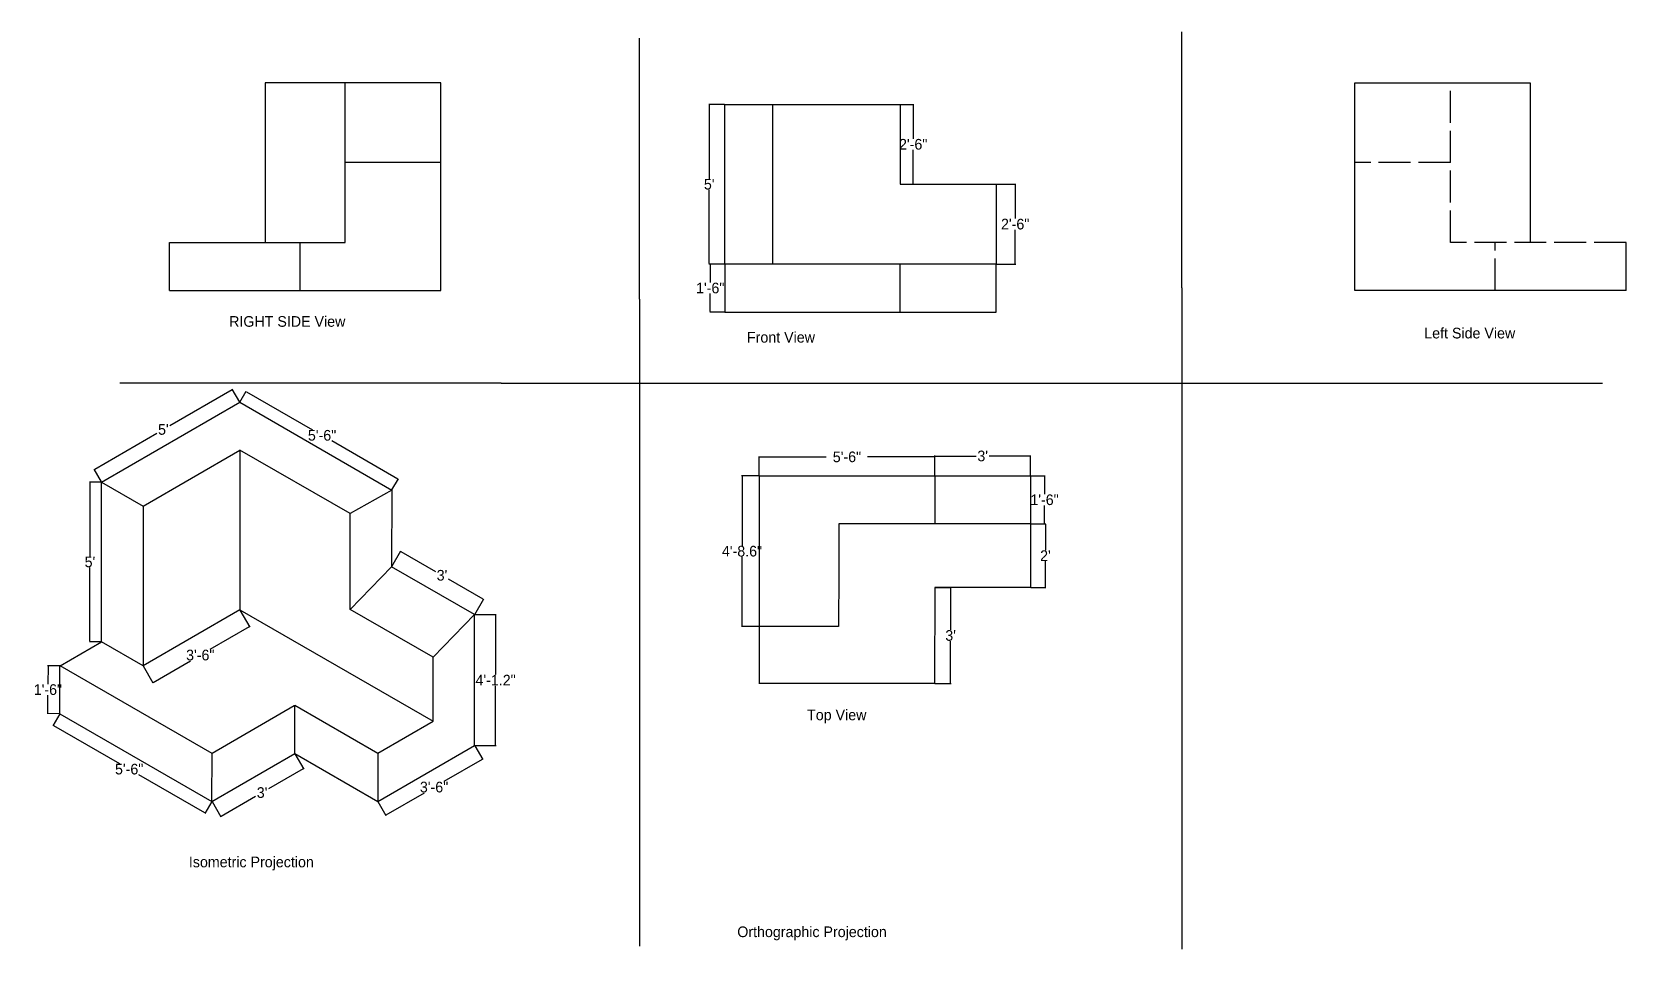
# Model space of a CAD drawing. Header units: inches. Extents: x 29 to 628, y -119 to 226.
import ezdxf

# ---------------------------------------------------------------- set-up
doc = ezdxf.new("R2010")
doc.units = ezdxf.units.IN
doc.header["$MEASUREMENT"] = 0
doc.linetypes.add('ACAD_ISO02W100', pattern=[15, 12, -3])
doc.dimstyles.get("Standard").update_dxf_attribs({"dimtxt": 0.18, "dimasz": 0.18, "dimexe": 0.18, "dimexo": 0.0625, "dimgap": 0.09, "dimtad": 0, "dimtih": 1, "dimtoh": 1, "dimdec": 1, "dimdsep": 46, "dimlunit": 3, "dimtxsty": 'Standard', "dimcen": 0.09, "dimaunit": 1, "dimadec": 0, "dimazin": 0, "dimtfac": 1, "dimtdec": 1, "dimtofl": 0, "dimtmove": 0, "dimatfit": 3, "dimfxl": 1, "dimtolj": 1, "dimtzin": 0, "dimarcsym": 0})

# ---------------------------------------------------------------- blocks, each defined once
blk = doc.blocks.new('*D2')
at = {"color": 0, "lineweight": -2}
for p, q in [((39.76, -30.64), (37.18, -35.09)), ((37.43, -35.03), (62.23, -49.35)), ((94.28, -67.85), (69.47, -53.53)), ((96.91, -63.64), (94.34, -68.09))]:
    blk.add_line(p, q, dxfattribs=at)
at = {"color": 0}
for points in [[(37.45, -35), (37.42, -35.05), (37.27, -34.94)], [(94.29, -67.82), (94.26, -67.87), (94.43, -67.94)]]:
    blk.add_solid(points, dxfattribs=at)
at = {"layer": 'Defpoints', "color": 0}
for p in [(39.79, -30.58), (96.95, -63.58), (94.43, -67.94)]:
    blk.add_point(p, dxfattribs=at)
at = {"color": 0, "insert": (65.85, -51.44), "char_height": 4, "attachment_point": 5}
blk.add_mtext('\\A1;5\'-6"', dxfattribs=at)
blk = doc.blocks.new('*D3')
at = {"color": 0, "lineweight": -2}
for p, q in [((128.15, -45.64), (131.48, -51.4)), ((131.23, -51.33), (118.22, -58.84)), ((96.98, -63.64), (100.3, -69.4)), ((100.37, -69.15), (113.38, -61.64))]:
    blk.add_line(p, q, dxfattribs=at)
at = {"color": 0}
for points in [[(131.22, -51.3), (131.25, -51.36), (131.39, -51.24)], [(100.35, -69.12), (100.38, -69.18), (100.21, -69.24)]]:
    blk.add_solid(points, dxfattribs=at)
at = {"layer": 'Defpoints', "color": 0}
for p in [(128.12, -45.58), (131.39, -51.24), (96.95, -63.58)]:
    blk.add_point(p, dxfattribs=at)
at = {"color": 0, "insert": (115.8, -60.24), "char_height": 4, "attachment_point": 5}
blk.add_mtext("\\A1;3'", dxfattribs=at)
blk = doc.blocks.new('*D4')
at = {"color": 0, "lineweight": -2}
for p, q in [((198.47, -47.78), (184.06, -56.1)), ((195.7, -42.64), (198.71, -47.85)), ((159.33, -63.64), (162.34, -68.85)), ((162.41, -68.6), (176.82, -60.28))]:
    blk.add_line(p, q, dxfattribs=at)
at = {"color": 0}
for points in [[(198.45, -47.75), (198.48, -47.81), (198.62, -47.69)], [(162.39, -68.57), (162.42, -68.63), (162.25, -68.69)]]:
    blk.add_solid(points, dxfattribs=at)
at = {"layer": 'Defpoints', "color": 0}
for p in [(195.67, -42.58), (198.62, -47.69), (159.3, -63.58)]:
    blk.add_point(p, dxfattribs=at)
at = {"color": 0, "insert": (180.44, -58.19), "char_height": 4, "attachment_point": 5}
blk.add_mtext('\\A1;3\'-6"', dxfattribs=at)
blk = doc.blocks.new('*D5')
at = {"color": 0, "lineweight": -2}
for p, q in [((195.74, 6.62), (203.75, 6.62)), ((203.57, 6.44), (203.57, -15.89)), ((203.57, -42.4), (203.57, -20.07)), ((195.74, -42.58), (203.75, -42.58))]:
    blk.add_line(p, q, dxfattribs=at)
at = {"color": 0}
for points in [[(203.54, 6.44), (203.6, 6.44), (203.57, 6.62)], [(203.54, -42.4), (203.6, -42.4), (203.57, -42.58)]]:
    blk.add_solid(points, dxfattribs=at)
at = {"layer": 'Defpoints', "color": 0}
for p in [(195.67, 6.62), (195.67, -42.58), (203.57, -42.58)]:
    blk.add_point(p, dxfattribs=at)
at = {"color": 0, "insert": (203.57, -17.98), "char_height": 4, "attachment_point": 5}
blk.add_mtext('\\A1;4\'-1.2"', dxfattribs=at)
blk = doc.blocks.new('*D6')
at = {"color": 0, "lineweight": -2}
for p, q in [((164.53, 24.67), (167.93, 30.56)), ((167.99, 30.31), (181, 22.8)), ((198.86, 12.49), (185.85, 20)), ((195.7, 6.67), (199.1, 12.56))]:
    blk.add_line(p, q, dxfattribs=at)
at = {"color": 0}
for points in [[(168.01, 30.34), (167.98, 30.29), (167.84, 30.4)], [(198.87, 12.52), (198.84, 12.47), (199.01, 12.4)]]:
    blk.add_solid(points, dxfattribs=at)
at = {"layer": 'Defpoints', "color": 0}
for p in [(164.5, 24.62), (199.01, 12.4), (195.67, 6.62)]:
    blk.add_point(p, dxfattribs=at)
at = {"color": 0, "insert": (183.42, 21.4), "char_height": 4, "attachment_point": 5}
blk.add_mtext("\\A1;3'", dxfattribs=at)
blk = doc.blocks.new('*D7')
at = {"color": 0, "lineweight": -2}
for p, q in [((107.46, 86.47), (109.86, 90.63)), ((109.93, 90.39), (134.73, 76.07)), ((166.78, 57.57), (141.97, 71.89)), ((164.62, 53.47), (167.02, 57.63))]:
    blk.add_line(p, q, dxfattribs=at)
at = {"color": 0}
for points in [[(109.95, 90.41), (109.92, 90.36), (109.77, 90.48)], [(166.79, 57.59), (166.76, 57.54), (166.93, 57.48)]]:
    blk.add_solid(points, dxfattribs=at)
at = {"layer": 'Defpoints', "color": 0}
for p in [(107.43, 86.42), (166.93, 57.48), (164.59, 53.42)]:
    blk.add_point(p, dxfattribs=at)
at = {"color": 0, "insert": (138.35, 73.98), "char_height": 4, "attachment_point": 5}
blk.add_mtext('\\A1;5\'-6"', dxfattribs=at)
blk = doc.blocks.new('*D8')
at = {"color": 0, "lineweight": -2}
for p, q in [((104.53, 91.09), (81.12, 77.58)), ((107.4, 86.47), (104.59, 91.33)), ((52.88, 61.27), (76.28, 74.78)), ((55.44, 56.47), (52.63, 61.33))]:
    blk.add_line(p, q, dxfattribs=at)
at = {"color": 0}
for points in [[(104.51, 91.11), (104.54, 91.06), (104.68, 91.18)], [(52.86, 61.29), (52.89, 61.24), (52.72, 61.18)]]:
    blk.add_solid(points, dxfattribs=at)
at = {"layer": 'Defpoints', "color": 0}
for p in [(104.68, 91.18), (107.43, 86.42), (55.47, 56.42)]:
    blk.add_point(p, dxfattribs=at)
at = {"color": 0, "insert": (78.7, 76.18), "char_height": 4, "attachment_point": 5}
blk.add_mtext("\\A1;5'", dxfattribs=at)
blk = doc.blocks.new('*D9')
at = {"color": 0, "lineweight": -2}
for p, q in [((55.41, 56.42), (50.93, 56.42)), ((51.11, 56.24), (51.11, 28.51)), ((51.11, -3.4), (51.11, 24.33)), ((55.41, -3.58), (50.93, -3.58))]:
    blk.add_line(p, q, dxfattribs=at)
at = {"color": 0}
for points in [[(51.08, 56.24), (51.14, 56.24), (51.11, 56.42)], [(51.08, -3.4), (51.14, -3.4), (51.11, -3.58)]]:
    blk.add_solid(points, dxfattribs=at)
at = {"layer": 'Defpoints', "color": 0}
for p in [(55.47, 56.42), (51.11, -3.58), (55.47, -3.58)]:
    blk.add_point(p, dxfattribs=at)
at = {"color": 0, "insert": (51.11, 26.42), "char_height": 4, "attachment_point": 5}
blk.add_mtext("\\A1;5'", dxfattribs=at)
blk = doc.blocks.new('*D10')
at = {"color": 0, "lineweight": -2}
for p, q in [((39.82, -12.58), (35.18, -12.56)), ((35.36, -12.74), (35.32, -19.47)), ((35.27, -30.38), (35.3, -23.65)), ((39.73, -30.58), (35.08, -30.56))]:
    blk.add_line(p, q, dxfattribs=at)
at = {"color": 0}
for points in [[(35.33, -12.74), (35.39, -12.74), (35.36, -12.56)], [(35.24, -30.38), (35.3, -30.38), (35.26, -30.56)]]:
    blk.add_solid(points, dxfattribs=at)
at = {"layer": 'Defpoints', "color": 0}
for p in [(39.88, -12.58), (35.26, -30.56), (39.79, -30.58)]:
    blk.add_point(p, dxfattribs=at)
at = {"color": 0, "insert": (35.31, -21.56), "char_height": 4, "attachment_point": 5}
blk.add_mtext('\\A1;1\'-6"', dxfattribs=at)
blk = doc.blocks.new('*D11')
at = {"color": 0, "lineweight": -2}
for p, q in [((302.63, 58.83), (302.63, 66.07)), ((368.63, 58.83), (368.63, 66.07)), ((302.81, 65.89), (327.87, 65.89)), ((368.45, 65.89), (343.38, 65.89))]:
    blk.add_line(p, q, dxfattribs=at)
at = {"color": 0}
for points in [[(302.81, 65.92), (302.81, 65.86), (302.63, 65.89)], [(368.45, 65.92), (368.45, 65.86), (368.63, 65.89)]]:
    blk.add_solid(points, dxfattribs=at)
at = {"layer": 'Defpoints', "color": 0}
for p in [(368.63, 65.89), (302.63, 58.77), (368.63, 58.77)]:
    blk.add_point(p, dxfattribs=at)
at = {"color": 0, "insert": (335.63, 65.89), "char_height": 4, "attachment_point": 5}
blk.add_mtext('\\A1;5\'-6"', dxfattribs=at)
blk = doc.blocks.new('*D12')
at = {"color": 0, "lineweight": -2}
for p, q in [((368.63, 58.9), (368.63, 66.41)), ((368.81, 66.23), (384.2, 66.23)), ((404.45, 66.23), (389.05, 66.23)), ((404.63, 58.9), (404.63, 66.41))]:
    blk.add_line(p, q, dxfattribs=at)
at = {"color": 0}
for points in [[(368.81, 66.26), (368.81, 66.2), (368.63, 66.23)], [(404.45, 66.26), (404.45, 66.2), (404.63, 66.23)]]:
    blk.add_solid(points, dxfattribs=at)
at = {"layer": 'Defpoints', "color": 0}
for p in [(404.63, 66.23), (368.63, 58.83), (404.63, 58.83)]:
    blk.add_point(p, dxfattribs=at)
at = {"color": 0, "insert": (386.63, 66.23), "char_height": 4, "attachment_point": 5}
blk.add_mtext("\\A1;3'", dxfattribs=at)
blk = doc.blocks.new('*D13')
at = {"color": 0, "lineweight": -2}
for p, q in [((404.69, 58.77), (410.06, 58.77)), ((409.88, 58.59), (409.88, 51.86)), ((409.88, 40.95), (409.88, 47.68)), ((404.69, 40.77), (410.06, 40.77))]:
    blk.add_line(p, q, dxfattribs=at)
at = {"color": 0}
for points in [[(409.85, 58.59), (409.91, 58.59), (409.88, 58.77)], [(409.85, 40.95), (409.91, 40.95), (409.88, 40.77)]]:
    blk.add_solid(points, dxfattribs=at)
at = {"layer": 'Defpoints', "color": 0}
for p in [(404.63, 58.77), (404.63, 40.77), (409.88, 40.77)]:
    blk.add_point(p, dxfattribs=at)
at = {"color": 0, "insert": (409.88, 49.77), "char_height": 4, "attachment_point": 5}
blk.add_mtext('\\A1;1\'-6"', dxfattribs=at)
blk = doc.blocks.new('*D14')
at = {"color": 0, "lineweight": -2}
for p, q in [((404.75, 40.77), (410.4, 40.77)), ((410.22, 40.59), (410.22, 30.86)), ((410.22, 16.95), (410.22, 26.68)), ((404.75, 16.77), (410.4, 16.77))]:
    blk.add_line(p, q, dxfattribs=at)
at = {"color": 0}
for points in [[(410.19, 40.59), (410.25, 40.59), (410.22, 40.77)], [(410.19, 16.95), (410.25, 16.95), (410.22, 16.77)]]:
    blk.add_solid(points, dxfattribs=at)
at = {"layer": 'Defpoints', "color": 0}
for p in [(404.69, 40.77), (404.69, 16.77), (410.22, 16.77)]:
    blk.add_point(p, dxfattribs=at)
at = {"color": 0, "insert": (410.22, 28.77), "char_height": 4, "attachment_point": 5}
blk.add_mtext("\\A1;2'", dxfattribs=at)
blk = doc.blocks.new('*D15')
at = {"color": 0, "lineweight": -2}
for p, q in [((368.69, 16.77), (374.76, 16.77)), ((374.58, 16.59), (374.58, 0.86)), ((374.58, -19.05), (374.58, -3.32)), ((368.7, -19.23), (374.76, -19.23))]:
    blk.add_line(p, q, dxfattribs=at)
at = {"color": 0}
for points in [[(374.55, 16.59), (374.61, 16.59), (374.58, 16.77)], [(374.55, -19.05), (374.61, -19.05), (374.58, -19.23)]]:
    blk.add_solid(points, dxfattribs=at)
at = {"layer": 'Defpoints', "color": 0}
for p in [(368.63, 16.77), (368.63, -19.23), (374.58, -19.23)]:
    blk.add_point(p, dxfattribs=at)
at = {"color": 0, "insert": (374.58, -1.23), "char_height": 4, "attachment_point": 5}
blk.add_mtext("\\A1;3'", dxfattribs=at)
blk = doc.blocks.new('*D16')
at = {"color": 0, "lineweight": -2}
for p, q in [((302.56, 58.77), (296, 58.77)), ((296.18, 58.59), (296.18, 32.54)), ((296.18, 2.3), (296.18, 28.36)), ((302.56, 2.12), (296, 2.12))]:
    blk.add_line(p, q, dxfattribs=at)
at = {"color": 0}
for points in [[(296.15, 58.59), (296.21, 58.59), (296.18, 58.77)], [(296.15, 2.3), (296.21, 2.3), (296.18, 2.12)]]:
    blk.add_solid(points, dxfattribs=at)
at = {"layer": 'Defpoints', "color": 0}
for p in [(302.63, 58.77), (296.18, 2.12), (302.63, 2.12)]:
    blk.add_point(p, dxfattribs=at)
at = {"color": 0, "insert": (296.18, 30.45), "char_height": 4, "attachment_point": 5}
blk.add_mtext('\\A1;4\'-8.6"', dxfattribs=at)
blk = doc.blocks.new('*D23')
at = {"color": 0, "lineweight": -2}
for p, q in [((107.46, 8.36), (111.17, 1.95)), ((110.92, 2.01), (96.2, -6.49)), ((74.86, -18.81), (88.96, -10.67)), ((71.09, -12.64), (74.79, -19.05))]:
    blk.add_line(p, q, dxfattribs=at)
at = {"color": 0}
for points in [[(110.9, 2.04), (110.93, 1.99), (111.08, 2.1)], [(74.84, -18.78), (74.87, -18.83), (74.7, -18.9)]]:
    blk.add_solid(points, dxfattribs=at)
at = {"layer": 'Defpoints', "color": 0}
for p in [(107.43, 8.42), (111.08, 2.1), (71.06, -12.58)]:
    blk.add_point(p, dxfattribs=at)
at = {"color": 0, "insert": (92.58, -8.58), "char_height": 4, "attachment_point": 5}
blk.add_mtext('\\A1;3\'-6"', dxfattribs=at)
blk = doc.blocks.new('*D24')
at = {"color": 0, "lineweight": -2}
for p, q in [((289.6, 198.34), (283.68, 198.34)), ((283.86, 198.16), (283.86, 170.43)), ((283.86, 138.52), (283.86, 166.25)), ((289.6, 138.34), (283.68, 138.34))]:
    blk.add_line(p, q, dxfattribs=at)
at = {"color": 0}
for points in [[(283.83, 198.16), (283.89, 198.16), (283.86, 198.34)], [(283.83, 138.52), (283.89, 138.52), (283.86, 138.34)]]:
    blk.add_solid(points, dxfattribs=at)
at = {"layer": 'Defpoints', "color": 0}
for p in [(289.66, 198.34), (283.86, 138.34), (289.66, 138.34)]:
    blk.add_point(p, dxfattribs=at)
at = {"color": 0, "insert": (283.86, 168.34), "char_height": 4, "attachment_point": 5}
blk.add_mtext("\\A1;5'", dxfattribs=at)
blk = doc.blocks.new('*D25')
at = {"color": 0, "lineweight": -2}
for p, q in [((289.6, 138.34), (284.06, 138.34)), ((284.24, 138.16), (284.24, 131.43)), ((284.24, 120.52), (284.24, 127.25)), ((289.6, 120.34), (284.06, 120.34))]:
    blk.add_line(p, q, dxfattribs=at)
at = {"color": 0}
for points in [[(284.21, 138.16), (284.27, 138.16), (284.24, 138.34)], [(284.21, 120.52), (284.27, 120.52), (284.24, 120.34)]]:
    blk.add_solid(points, dxfattribs=at)
at = {"layer": 'Defpoints', "color": 0}
for p in [(284.24, 138.34), (289.66, 138.34), (289.66, 120.34)]:
    blk.add_point(p, dxfattribs=at)
at = {"color": 0, "insert": (284.24, 129.34), "char_height": 4, "attachment_point": 5}
blk.add_mtext('\\A1;1\'-6"', dxfattribs=at)
blk = doc.blocks.new('*D26')
at = {"color": 0, "lineweight": -2}
for p, q in [((355.73, 198.34), (360.7, 198.34)), ((360.52, 198.16), (360.52, 185.43)), ((360.52, 168.52), (360.52, 181.25)), ((355.73, 168.34), (360.7, 168.34))]:
    blk.add_line(p, q, dxfattribs=at)
at = {"color": 0}
for points in [[(360.49, 198.16), (360.55, 198.16), (360.52, 198.34)], [(360.49, 168.52), (360.55, 168.52), (360.52, 168.34)]]:
    blk.add_solid(points, dxfattribs=at)
at = {"layer": 'Defpoints', "color": 0}
for p in [(355.66, 198.34), (355.66, 168.34), (360.52, 168.34)]:
    blk.add_point(p, dxfattribs=at)
at = {"color": 0, "insert": (360.52, 183.34), "char_height": 4, "attachment_point": 5}
blk.add_mtext('\\A1;2\'-6"', dxfattribs=at)
blk = doc.blocks.new('*D27')
at = {"color": 0, "lineweight": -2}
for p, q in [((391.73, 168.34), (399.03, 168.34)), ((398.85, 168.16), (398.85, 155.43)), ((398.85, 138.52), (398.85, 151.25)), ((391.73, 138.34), (399.03, 138.34))]:
    blk.add_line(p, q, dxfattribs=at)
at = {"color": 0}
for points in [[(398.82, 168.16), (398.88, 168.16), (398.85, 168.34)], [(398.82, 138.52), (398.88, 138.52), (398.85, 138.34)]]:
    blk.add_solid(points, dxfattribs=at)
at = {"layer": 'Defpoints', "color": 0}
for p in [(391.66, 168.34), (391.66, 138.34), (398.85, 138.34)]:
    blk.add_point(p, dxfattribs=at)
at = {"color": 0, "insert": (398.85, 153.34), "char_height": 4, "attachment_point": 5}
blk.add_mtext('\\A1;2\'-6"', dxfattribs=at)

msp = doc.modelspace()

# ---------------------------------------------------------------- linework, layer by layer
for p, q in [((257.66, 125.13), (257.66, 223.27)), ((461.45, 129.43), (461.45, 225.59)), ((182.97, 206.47), (116.97, 206.47)), ((116.97, 206.47), (116.97, 146.47)), ((146.97, 146.47), (146.97, 206.47)), ((182.97, 146.47), (182.97, 206.47)), ((526.46, 146.47), (526.46, 206.47)), ((526.46, 206.47), (592.46, 206.47)), ((592.46, 206.47), (592.46, 146.47)), ((289.66, 138.34), (289.66, 198.34)), ((289.66, 198.34), (307.66, 198.34)), ((307.66, 198.34), (355.66, 198.34)), ((307.66, 198.34), (307.66, 138.34)), ((355.66, 198.34), (355.66, 168.34)), ((182.97, 176.47), (146.97, 176.47)), ((355.66, 168.34), (391.66, 168.34)), ((391.66, 168.34), (391.66, 138.34)), ((80.97, 128.47), (80.97, 146.47)), ((80.97, 146.47), (146.97, 146.47)), ((130.14, 128.47), (130.14, 146.47)), ((182.97, 128.47), (182.97, 146.47)), ((526.46, 128.47), (526.46, 146.47)), ((628.46, 128.47), (628.46, 146.47)), ((355.66, 138.34), (289.66, 138.34)), ((289.66, 138.34), (289.66, 120.34)), ((391.66, 138.34), (355.66, 138.34)), ((355.66, 120.34), (355.66, 138.34)), ((391.66, 120.34), (391.66, 138.34)), ((80.97, 128.47), (146.97, 128.47)), ((146.97, 128.47), (182.97, 128.47)), ((461.45, 129.43), (461.45, -119.04)), ((562.46, 128.47), (526.46, 128.47)), ((628.46, 128.47), (562.46, 128.47)), ((257.66, 125.13), (257.66, -117.97)), ((289.66, 120.34), (355.66, 120.34)), ((355.66, 120.34), (391.66, 120.34)), ((205.64, 93.58), (62.38, 93.58)), ((205.64, 93.58), (494.46, 93.58)), ((494.46, 93.58), (619.56, 93.58)), ((55.47, 56.42), (107.43, 86.42)), ((107.43, 86.42), (164.59, 53.42)), ((71.06, 47.42), (107.43, 68.42)), ((148.91, 44.57), (107.43, 68.42)), ((107.43, 68.42), (107.43, 8.42)), ((55.47, -3.58), (55.47, 56.42)), ((55.47, 56.42), (71.06, 47.42)), ((302.63, 58.77), (368.63, 58.77)), ((302.63, 58.77), (302.63, -7.23)), ((368.63, 58.77), (404.63, 58.77)), ((368.63, 58.77), (368.63, 40.77)), ((404.63, 58.77), (404.63, 40.77)), ((164.59, 53.42), (148.91, 44.57)), ((164.59, 53.42), (164.5, 24.62)), ((71.06, 47.42), (71.06, -12.58)), ((148.91, 8.6), (148.91, 44.57)), ((332.63, 40.77), (332.56, 22.77)), ((368.63, 40.77), (332.63, 40.77)), ((404.63, 40.77), (368.63, 40.77)), ((404.63, 40.77), (404.63, 16.77)), ((148.91, 8.6), (164.5, 24.62)), ((195.67, 6.62), (164.5, 24.62)), ((164.5, 24.62), (164.5, 24.62)), ((332.56, 22.77), (332.49, 2.12)), ((368.63, 16.77), (368.49, -19.23)), ((404.63, 16.77), (368.63, 16.77)), ((107.43, 8.42), (71.06, -12.58)), ((107.43, 8.42), (180.08, -33.4)), ((180.08, -9.4), (148.91, 8.6)), ((180.08, -9.4), (195.67, 6.62)), ((195.67, -42.58), (195.67, 6.62)), ((332.49, 2.12), (302.63, 2.12)), ((39.88, -12.58), (55.47, -3.58)), ((71.06, -12.58), (55.47, -3.58)), ((180.08, -33.4), (180.08, -9.4)), ((302.63, -7.23), (302.63, -8.73)), ((302.63, -8.73), (302.63, -19.24)), ((39.79, -30.58), (39.79, -12.53)), ((97.04, -45.58), (39.88, -12.58)), ((368.49, -19.23), (302.49, -19.24)), ((127.81, -27.59), (97.04, -45.58)), ((128.12, -45.58), (128.12, -27.4)), ((128.12, -27.4), (159.3, -45.4)), ((39.79, -30.58), (96.95, -63.58)), ((159.3, -45.4), (180.08, -33.4)), ((96.95, -63.58), (97.04, -45.58)), ((96.95, -63.58), (128.12, -45.58)), ((128.12, -45.58), (159.3, -63.58)), ((159.3, -63.58), (195.67, -42.58)), ((159.3, -45.4), (159.3, -63.58)), ((461.45, -119.04), (461.45, -119.04))]:
    msp.add_line(p, q)
at = {"linetype": 'ACAD_ISO02W100'}
for p, q in [((562.46, 146.47), (562.46, 206.47)), ((562.46, 176.47), (526.46, 176.47)), ((628.46, 146.47), (562.46, 146.47)), ((579.29, 128.47), (579.29, 146.47))]:
    msp.add_line(p, q, dxfattribs=at)

# ---------------------------------------------------------------- texts
at = {"char_height": 4, "attachment_point": 1}
for s, insert, width in [('RIGHT SIDE View', (103.42, 118.79), 108.4153), ('Left Side View', (552.6, 114.41), 94.9254), ('Front View', (298.04, 112.85), 94.9254), ('Top View', (320.65, -29.04), 94.9254), ('Isometric Projection', (88.28, -84.3), 94.9254), ('Orthographic Projection', (294.4, -110.54), 94.9254)]:
    msp.add_mtext(s, dxfattribs=dict(at, insert=insert, width=width))

# ---------------------------------------------------------------- dimensions: what is measured, and where the dimension line sits
for base, p1, p2, picture, middle in [((283.86, 138.34), (289.66, 198.34), (289.66, 138.34), '*D24', (283.86, 168.34)), ((360.52, 168.34), (355.66, 198.34), (355.66, 168.34), '*D26', (360.52, 183.34)), ((398.85, 138.34), (391.66, 168.34), (391.66, 138.34), '*D27', (398.85, 153.34)), ((409.88, 40.77), (404.63, 58.77), (404.63, 40.77), '*D13', (409.88, 49.77))]:
    dim = msp.add_linear_dim(base=base, p1=p1, p2=p2, angle=90, dimstyle='Standard', override={"dimtxt": 4})
    dim.commit()
    dim.dimension.update_dxf_attribs({"geometry": picture, "text_midpoint": middle})
for base, p1, p2, angle, picture, middle, dimtype in [((284.24, 138.34), (289.66, 120.34), (289.66, 138.34), 90, '*D25', (284.24, 129.34), 160), ((296.1764, 2.1242), (302.6255, 58.7715), (302.6255, 2.1242), 90, '*D16', (296.1764, 30.4478), 160), ((410.22, 16.77), (404.69, 40.77), (404.69, 16.77), 90, '*D14', (410.22, 28.77), 160), ((374.58, -19.23), (368.63, 16.77), (368.63, -19.23), 90, '*D15', (374.58, -1.23), 160), ((111.08, 2.1), (71.06, -12.58), (107.43, 8.42), 30, '*D23', (92.58, -8.58), 161), ((198.62, -47.69), (159.3, -63.58), (195.67, -42.58), 30, '*D4', (180.44, -58.19), 161)]:
    dim = msp.add_linear_dim(base=base, p1=p1, p2=p2, angle=angle, dimstyle='Standard', override={"dimtxt": 4})
    dim.commit()
    dim.dimension.update_dxf_attribs({"geometry": picture, "text_midpoint": middle, "dimtype": dimtype})
for p1, p2, distance, picture, middle in [((55.47, 56.42), (107.43, 86.42), 5.5, '*D8', (78.7, 76.18)), ((107.43, 86.42), (164.59, 53.42), 4.69, '*D7', (138.35, 73.98)), ((55.47, 56.42), (55.47, -3.58), -4.36, '*D9', (51.11, 26.42)), ((164.5, 24.62), (195.67, 6.62), 6.68, '*D6', (183.42, 21.4)), ((195.67, 6.62), (195.67, -42.58), 7.9, '*D5', (203.57, -17.98)), ((39.88, -12.58), (39.79, -30.58), -4.52, '*D10', (35.31, -21.56)), ((39.79, -30.58), (96.95, -63.58), -5.03, '*D2', (65.85, -51.44)), ((96.95, -63.58), (128.12, -45.58), -6.53, '*D3', (115.8, -60.24))]:
    dim = msp.add_aligned_dim(p1=p1, p2=p2, distance=distance, dimstyle='Standard', override={"dimtxt": 4})
    dim.commit()
    dim.dimension.update_dxf_attribs({"geometry": picture, "text_midpoint": middle})
for base, p1, p2, picture, middle in [((368.63, 65.89), (302.63, 58.77), (368.63, 58.77), '*D11', (335.63, 65.89)), ((404.63, 66.23), (368.63, 58.83), (404.63, 58.83), '*D12', (386.63, 66.23))]:
    dim = msp.add_linear_dim(base=base, p1=p1, p2=p2, dimstyle='Standard', override={"dimtxt": 4})
    dim.commit()
    dim.dimension.update_dxf_attribs({"geometry": picture, "text_midpoint": middle})

doc.saveas('drawing.dxf')
